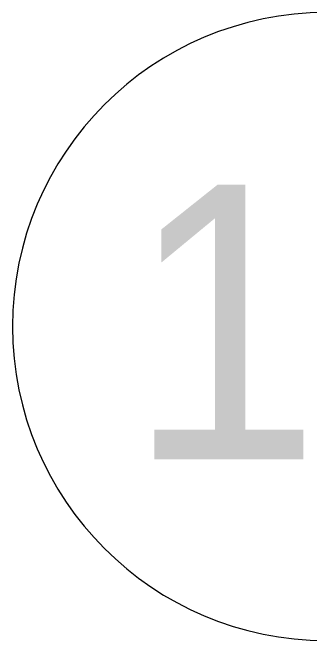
# Model space of a CAD drawing. Header units: millimetres. Extents: x -1113 to 415037, y -3642 to 28069.
# Drawn here: x 46925 to 47682, y -3642 to -2042 of the extents above; entities that cross this region are included whole.
import ezdxf

# ---------------------------------------------------------------- set-up
doc = ezdxf.new("R2010")
doc.units = ezdxf.units.MM
for name, color, linetype, lineweight in [('0) Стена 3.93м', 3, 'Continuous', 60), ('Оси', 7, 'Continuous', 9), ('Оси-1', 7, 'Continuous', 20)]:
    doc.layers.add(name, color=color, linetype=linetype, lineweight=lineweight)
doc.styles.add('Arial', font='arial.ttf', dxfattribs={"width": 0.9, "height": 700})

# ---------------------------------------------------------------- blocks, each defined once
blk = doc.blocks.new('Ось сетки - D8-29747960-Объем проектирования 1 этажа')
at = {"layer": 'Оси-1'}
for start, end in [(360, 180), (180, 360)]:
    blk.add_arc((0, 0), 4, start, end, dxfattribs=at)
blk = doc.blocks.new('1floor')
at = {"layer": 'Оси-1', "xscale": 199.9999999999999, "yscale": 199.9999999999999, "zscale": 199.9999999999999}
blk.add_blockref('Ось сетки - D8-29747960-Объем проектирования 1 этажа', (47660, -2706.3), dxfattribs=at)
at = {"layer": 'Оси', "insert": (47154.8, -2345), "char_height": 700, "width": 1212.151, "attachment_point": 1, "style": 'Arial'}
blk.add_mtext('14', dxfattribs=at)

msp = doc.modelspace()

# ---------------------------------------------------------------- block references
at = {"layer": '0) Стена 3.93м'}
msp.add_blockref('1floor', (64.7, -136.1), dxfattribs=at)

doc.saveas('drawing.dxf')
